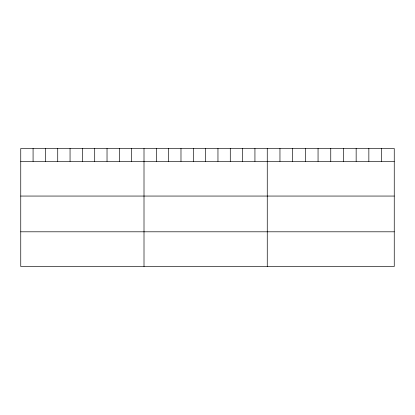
<?xml version="1.0" encoding="UTF-8"?>
<svg xmlns="http://www.w3.org/2000/svg" width="415" height="415" viewBox="0 0 415 415"><rect width="100%" height="100%" fill="white"/><g stroke="black" fill="none" stroke-linecap="round" stroke-linejoin="round"><path stroke-width="0.62" d="M394.25 161.357L394.25 266.503L20.75 266.503L20.75 148.497L394.25 148.497L394.25 161.357L20.75 161.357M20.75 196.056L394.25 196.056M20.75 231.803L394.25 231.803M381.551 148.497L381.551 161.357M368.852 148.497L368.852 161.357M356.153 148.497L356.153 161.357M343.454 148.497L343.454 161.357M330.755 148.497L330.755 161.357M318.056 148.497L318.056 161.357M305.357 148.497L305.357 161.357M292.658 148.497L292.658 161.357M279.959 148.497L279.959 161.357M267.26 148.497L267.26 266.503M254.935 148.497L254.935 161.357M242.609 148.497L242.609 161.357M230.284 148.497L230.284 161.357M217.958 148.497L217.958 161.357M205.632 148.497L205.632 161.357M193.307 148.497L193.307 161.357M180.982 148.497L180.982 161.357M168.656 148.497L168.656 161.357M156.331 148.497L156.331 161.357M144.005 148.497L144.005 266.503M131.68 148.497L131.68 161.357M119.354 148.497L119.354 161.357M107.029 148.497L107.029 161.357M94.703 148.497L94.703 161.357M82.378 148.497L82.378 161.357M70.052 148.497L70.052 161.357M57.727 148.497L57.727 161.357M45.401 148.497L45.401 161.357M33.076 148.497L33.076 161.357"/></g></svg>
